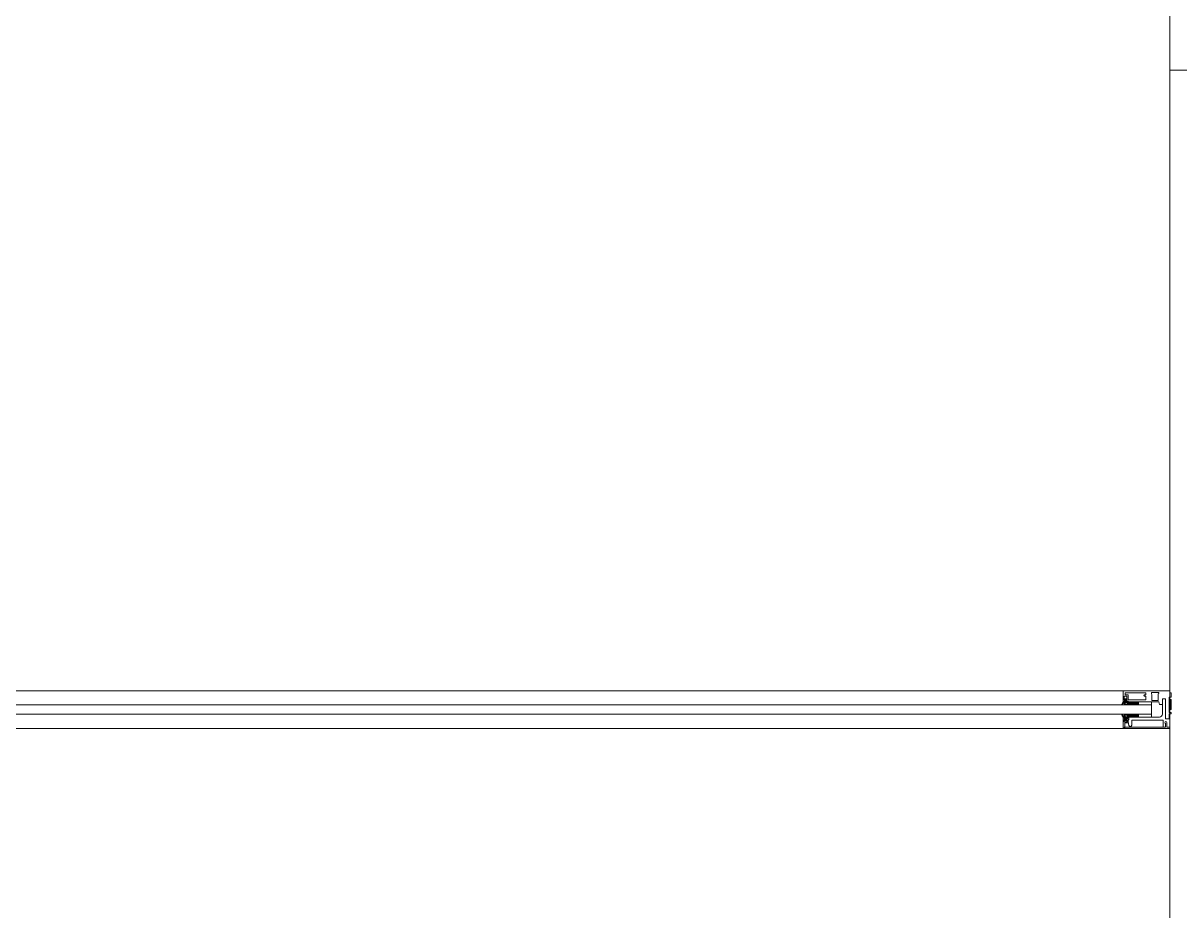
# Model space of a CAD drawing. Extents: x -2749 to 11890, y 0 to 8245.
# Drawn here: x 3781 to 3904.1, y 3072.4 to 3166.9 of the extents above; entities that cross this region are included whole.
import ezdxf

# ---------------------------------------------------------------- set-up
doc = ezdxf.new("R2010")
doc.units = 0
doc.header["$MEASUREMENT"] = 0
doc.layers.get('0').update_dxf_attribs({"color": 9, "lineweight": 9})
for name, color, linetype, lineweight in [('06D', 9, 'Continuous', 9), ('10', 9, 'Continuous', 9), ('14', 9, 'Continuous', 9), ('15', 9, 'Continuous', 9)]:
    doc.layers.add(name, color=color, linetype=linetype, lineweight=lineweight)
pattern_1 = [(225, (-604.72493, -4790.89289), (-0.0883883476, 0.0883883476), []), (135, (-604.72493, -4790.89289), (0.0883883476, 0.0883883476), [])]

# ---------------------------------------------------------------- blocks, each defined once
blk = doc.blocks.new('P-DOG-PORSCHE')
at = {"layer": '06D'}
blk.add_lwpolyline([(-118, -20), (-2, -20)], dxfattribs=at)
at = {"layer": '14'}
blk.add_lwpolyline([(-2, -20), (-2, -2)], dxfattribs=at)

msp = doc.modelspace()

# ---------------------------------------------------------------- hatches: boundary and pattern name
at = {"layer": '10'}
h = msp.add_hatch(dxfattribs=at)
h.set_pattern_fill('NET', color=256, angle=315, style=0)
h.set_pattern_definition(pattern_1)
h.paths.add_polyline_path([(3898.55, 3094.69), (3898.49, 3094.69), (3898.45, 3094.79), (3898.45, 3094.84), (3898.47, 3094.84), (3898.47, 3094.96), (3898.18, 3094.96), (3898.18, 3094.84), (3898.22, 3094.84), (3898.17, 3094.69), (3898.09, 3094.69), (3897.92, 3094.32), (3898.02, 3094.32), (3898.02, 3094.37), (3898.19, 3094.56, 0.2599), (3898.26, 3094.32), (3898.51, 3094.32, 0.382682)])
h.paths.add_polyline_path([(3898.31, 3094.56), (3898.5, 3094.56, -2.16717)], flags=16)
h = msp.add_hatch(dxfattribs=at)
h.set_pattern_fill('NET', color=256, angle=315, style=0)
h.set_pattern_definition([(225, (-608.45213, -4799.11201), (-0.0883883476, 0.0883883476), []), (135, (-608.45213, -4799.11201), (0.0883883476, 0.0883883476), [])])
h.paths.add_polyline_path([(3899.72, 3094.64), (3899.72, 3094.32), (3898.68, 3094.32), (3898.68, 3094.64)])
h = msp.add_hatch(dxfattribs=at)
h.set_pattern_fill('NET', color=256, angle=315, style=0)
h.set_pattern_definition([(225, (-629.50453, -4796.65597), (-0.0883883476, 0.0883883476), []), (135, (-629.50453, -4796.65597), (0.0883883476, 0.0883883476), [])])
h.paths.add_polyline_path([(3903.17, 3094.89), (3903.17, 3093.82), (3902.99, 3093.82), (3902.99, 3094.89)])
h = msp.add_hatch(dxfattribs=at)
h.set_pattern_fill('NET', color=256, angle=315, style=0)
h.set_pattern_definition(pattern_1)
h.paths.add_polyline_path([(3898.55, 3092.92), (3898.49, 3092.92), (3898.45, 3092.81), (3898.45, 3092.77), (3898.47, 3092.77), (3898.47, 3092.64), (3898.18, 3092.64), (3898.18, 3092.76), (3898.22, 3092.76), (3898.17, 3092.92), (3898.09, 3092.91), (3897.92, 3093.28), (3898.02, 3093.28), (3898.02, 3093.24), (3898.19, 3093.05, -0.2599), (3898.26, 3093.28), (3898.51, 3093.28, -0.382682)])
h.paths.add_polyline_path([(3898.31, 3093.04), (3898.5, 3093.04, 2.16717)], flags=16)
h = msp.add_hatch(dxfattribs=at)
h.set_pattern_fill('NET', color=256, angle=315, style=0)
h.set_pattern_definition([(225, (-608.45213, -4792.60287), (-0.0883883476, 0.0883883476), []), (135, (-608.45213, -4792.60287), (0.0883883476, 0.0883883476), [])])
h.paths.add_polyline_path([(3899.72, 3093.28), (3899.72, 3092.99), (3898.68, 3092.99), (3898.68, 3093.28)])

# ---------------------------------------------------------------- linework, layer by layer
at = {"layer": '06D'}
for p, q in [((3898.09, 3095.8), (3409.06, 3095.8)), ((3898.09, 3091.8), (3409.06, 3091.8))]:
    msp.add_line(p, q, dxfattribs=at)
at = {"layer": '10'}
for points in [[(3902.99, 3092.83), (3902.99, 3093.35), (3903.17, 3093.35), (3903.17, 3093.49), (3902.99, 3093.49), (3902.99, 3095.13), (3903.17, 3095.13), (3903.17, 3095.57), (3903.04, 3095.57), (3903.04, 3095.81), (3898.08, 3095.81), (3898.08, 3094.68), (3898.18, 3094.68), (3898.23, 3094.86), (3898.18, 3094.86), (3898.18, 3095.23), (3898.46, 3095.23), (3898.46, 3094.69), (3898.61, 3094.69), (3898.65, 3094.64), (3901.89, 3094.64), (3901.96, 3094.35), (3902.26, 3094.35), (3902.26, 3094.95), (3902.58, 3094.95), (3902.58, 3092.83)], [(3901.14, 3094.78), (3901.82, 3094.78), (3901.82, 3095.49), (3901.89, 3095.52), (3901.89, 3095.61), (3901.08, 3095.61), (3901.08, 3095.47), (3901.14, 3095.41)]]:
    msp.add_lwpolyline(points, close=True, dxfattribs=at)
for points in [[(3900.34, 3095.37), (3900.5, 3095.37), (3900.5, 3095.6), (3898.29, 3095.6), (3898.29, 3095.37), (3898.6, 3095.37), (3898.6, 3094.83), (3900.5, 3094.83)], [(3898.08, 3094.68), (3897.92, 3094.32)], [(3898.19, 3094.56), (3898.02, 3094.37), (3898.02, 3094.32)], [(3898.46, 3094.96), (3898.18, 3094.96)], [(3898.68, 3094.64), (3898.68, 3094.64), (3898.68, 3094.3)], [(3899.72, 3094.3), (3899.72, 3094.64)], [(3901.09, 3094.64), (3901.09, 3092.99)], [(3902.99, 3094.89), (3903.17, 3094.89), (3903.17, 3093.82)], [(3898.09, 3092.91), (3897.92, 3093.28)], [(3898.19, 3093.05), (3898.02, 3093.24), (3898.02, 3093.28)], [(3898.65, 3092.7), (3898.68, 3092.7), (3898.68, 3093.3)], [(3899.72, 3093.3), (3899.72, 3092.99)], [(3902.99, 3093.82), (3903.17, 3093.82)], [(3898.25, 3091.95), (3898.25, 3092.4), (3898.56, 3092.4), (3898.56, 3092.69), (3898.65, 3092.69), (3898.55, 3092.91), (3898.49, 3092.91), (3898.45, 3092.81), (3898.45, 3092.76), (3898.47, 3092.76), (3898.47, 3092.51), (3898.18, 3092.51), (3898.18, 3092.76), (3898.22, 3092.76), (3898.17, 3092.91), (3898.09, 3092.9), (3898.09, 3091.8), (3903.06, 3091.8)], [(3898.47, 3092.64), (3898.18, 3092.64)]]:
    msp.add_lwpolyline(points, dxfattribs=at)
for points in [[(3898.5, 3094.56), (3898.31, 3094.56, 1)], [(3898.68, 3092.99), (3901.94, 3092.99, 0.414214), (3902.26, 3093.32), (3902.26, 3094.35)], [(3900.5, 3094.83), (3900.5, 3095.25), (3900.34, 3095.25, -1), (3900.34, 3095.37, 1)], [(3898.5, 3093.04), (3898.31, 3093.04, -1)], [(3902.59, 3092.31), (3902.59, 3091.95), (3898.28, 3091.95), (3898.28, 3091.92, -0.561743), (3898.2, 3091.91, -0.595966), (3898.25, 3091.96, 2.204878)], [(3898.56, 3092.7), (3898.68, 3092.12, 0.833203), (3898.99, 3092.13, 0.447088)], [(3898.99, 3092.13), (3898.99, 3092.58, -0.414214), (3899.09, 3092.68), (3902.34, 3092.68), (3902.34, 3091.95)], [(3903.06, 3091.81), (3903.06, 3091.95), (3902.72, 3091.95), (3902.72, 3092.43, 1), (3902.51, 3092.43)], [(3902.51, 3092.43, 0.305404), (3902.59, 3092.31, 5.773092)]]:
    msp.add_lwpolyline(points, format="xyb", dxfattribs=at)
for centre, radius, start, end in [((3898.44, 3094.51), 0.253, 168.6676, 234.1258), ((3898.4, 3094.48), 0.125, 139.5402, 40.4598), ((3898.33, 3094.52), 0.273, 305.9738, 36.4289), ((3898.44, 3093.1), 0.253, 125.8742, 191.3324), ((3898.4, 3093.12), 0.125, 319.5402, 220.4598), ((3898.33, 3093.08), 0.273, 323.5711, 54.0262)]:
    msp.add_arc(centre, radius, start, end, dxfattribs=at)
at = {"layer": '14'}
msp.add_lwpolyline([(3903.06, 3161.87), (3903.06, 2977.87)], dxfattribs=at)
msp.add_lwpolyline([(3903.06, 3161.87), (3903.06, 2977.87)], dxfattribs=at)
at = {"layer": '15'}
for p, q in [((3901.09, 3094.3), (3407.55, 3094.3)), ((3407.55, 3093.3), (3901.09, 3093.3))]:
    msp.add_line(p, q, dxfattribs=at)

# ---------------------------------------------------------------- block references
at = {"rotation": 270}
msp.add_blockref('P-DOG-PORSCHE', (3923.06, 3159.87), dxfattribs=at)

doc.saveas('drawing.dxf')
